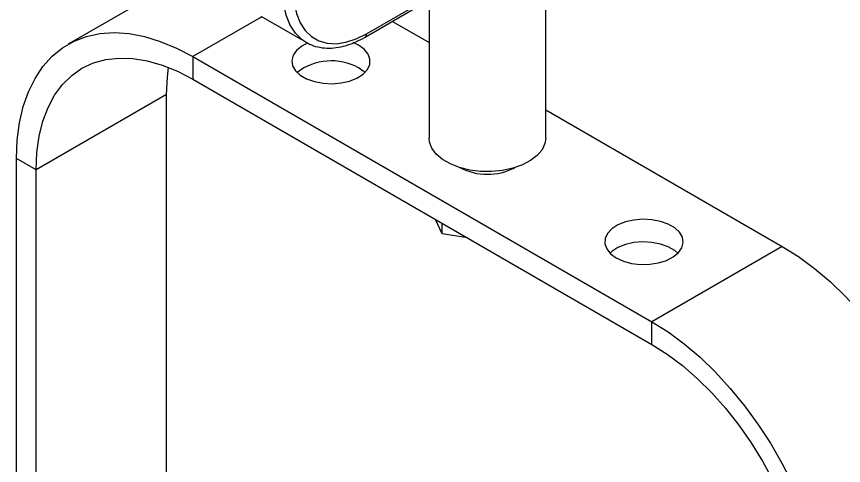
# Model space of a CAD drawing. Extents: x 6 to 134, y 3 to 97.
# Drawn here: x 12.56 to 18.17, y 15.25 to 18.29 of the extents above; entities that cross this region are included whole.
import ezdxf

# ---------------------------------------------------------------- set-up
doc = ezdxf.new("R2010")
doc.units = 0
doc.header["$MEASUREMENT"] = 0
doc.layers.add('OBJECT', color=7, linetype='CONTINUOUS')

msp = doc.modelspace()

# ---------------------------------------------------------------- linework, layer by layer
at = {"layer": 'OBJECT'}
for p, q in [((13.7983, 18.6131), (12.9144, 18.1028)), ((14.9264, 18.1511), (15.3592, 18.401)), ((14.9367, 18.174), (15.362, 18.4195)), ((15.3609, 18.4), (15.3609, 17.4678)), ((16.1509, 17.4678), (16.1509, 18.4231)), ((14.2266, 18.2895), (13.7583, 18.0192)), ((14.2209, 18.2928), (14.5264, 18.1164)), ((15.112, 18.2583), (15.3609, 18.1146)), ((14.883, 18.097), (14.8467, 18.1145)), ((13.7583, 18.0192), (16.8696, 16.2232)), ((13.7583, 18.0192), (13.7583, 17.8657)), ((13.7583, 17.8657), (16.8696, 16.0696)), ((13.5816, 17.7635), (12.6977, 17.2532)), ((13.5816, 12.218), (13.5816, 17.7635)), ((16.1509, 17.6586), (17.7535, 16.7334)), ((12.6977, 17.2532), (12.5647, 17.33)), ((12.5647, 11.5899), (12.5647, 17.33)), ((12.6977, 11.744), (12.6977, 17.2532)), ((15.4497, 16.8174), (15.4042, 16.9156)), ((15.4497, 16.8174), (15.4497, 16.8893)), ((15.6198, 16.7911), (15.4497, 16.8174)), ((17.7535, 16.7334), (16.8696, 16.2232)), ((16.8696, 16.0696), (16.8696, 16.2232))]:
    msp.add_line(p, q, dxfattribs=at)
at = {"layer": 'OBJECT', "flags": 128}
for points in [[(14.5237, 18.118), (14.5006, 18.1336), (14.4552, 18.1773), (14.419, 18.2331), (14.3925, 18.2997), (14.3764, 18.3758), (14.3711, 18.4598)], [(14.4418, 18.4598), (14.4468, 18.3814), (14.4618, 18.3104), (14.4865, 18.2482), (14.5203, 18.1962), (14.5627, 18.1553), (14.6126, 18.1265), (14.6691, 18.1102), (14.7311, 18.1069), (14.7973, 18.1166), (14.8663, 18.1391), (14.9367, 18.174)], [(12.5647, 17.33), (12.5698, 17.4542), (12.5851, 17.5715), (12.6103, 17.6809), (12.6453, 17.7814), (12.6899, 17.8721), (12.7435, 17.9524), (12.8058, 18.0214), (12.8763, 18.0787), (12.9542, 18.1237), (13.039, 18.1561), (13.13, 18.1755), (13.2263, 18.1819), (13.3272, 18.1751), (13.4317, 18.1552), (13.539, 18.1224), (13.6482, 18.0769), (13.7583, 18.0192)], [(14.5378, 18.1121), (14.4969, 18.0905), (14.4616, 18.0614), (14.4388, 18.0283), (14.4299, 17.9931), (14.4352, 17.9576), (14.4546, 17.9239), (14.487, 17.8936), (14.5306, 17.8684), (14.5831, 17.8497), (14.6416, 17.8385), (14.703, 17.8354), (14.764, 17.8406), (14.8213, 17.8537), (14.8718, 17.8741), (14.9127, 17.9007), (14.942, 17.932), (14.958, 17.9664), (14.9598, 18.002), (14.9473, 18.0368), (14.9212, 18.0691), (14.883, 18.097), (14.883, 18.097)], [(12.6977, 17.2532), (12.7028, 17.3703), (12.7181, 17.4804), (12.7434, 17.5824), (12.7784, 17.6753), (12.8229, 17.7583), (12.8764, 17.8305), (12.9384, 17.8913), (13.0083, 17.94), (13.0855, 17.9762), (13.1691, 17.9995), (13.2584, 18.0098), (13.3524, 18.0068), (13.4505, 17.9907), (13.5514, 17.9617), (13.6544, 17.9199), (13.7583, 17.8657)], [(13.5816, 17.7635), (13.5867, 17.8806), (13.5943, 17.9457)], [(14.9251, 17.9119), (14.9212, 17.9156), (14.883, 17.9435)], [(16.1509, 17.4678), (16.1455, 17.43), (16.126, 17.3881), (16.0932, 17.3491), (16.0482, 17.3144), (15.9926, 17.2852), (15.9285, 17.2627), (15.8582, 17.2475), (15.7841, 17.2403), (15.709, 17.2414), (15.6356, 17.2506), (15.5666, 17.2676), (15.5044, 17.2919), (15.4513, 17.3226), (15.4092, 17.3585), (15.3797, 17.3983), (15.3637, 17.4407), (15.3609, 17.4678)], [(16.6288, 16.6556), (16.6772, 16.6336), (16.7331, 16.6185), (16.7934, 16.6113), (16.8551, 16.6124), (16.9146, 16.6216), (16.9689, 16.6385), (17.0149, 16.6621), (17.0503, 16.6913), (17.073, 16.7244), (17.082, 16.7596), (17.0766, 16.795), (17.0572, 16.8288), (17.0248, 16.8591), (16.9813, 16.8842), (16.9288, 16.9029), (16.8703, 16.9141), (16.8089, 16.9172), (16.7479, 16.9121), (16.6906, 16.8989), (16.6401, 16.8785), (16.5991, 16.8519), (16.5698, 16.8206), (16.5539, 16.7862), (16.5521, 16.7507), (16.5646, 16.7158), (16.5906, 16.6836), (16.6288, 16.6556)], [(17.0464, 16.6873), (17.0248, 16.7056), (16.9813, 16.7307), (16.9288, 16.7494), (16.8703, 16.7606), (16.8089, 16.7637), (16.7479, 16.7586), (16.6906, 16.7454), (16.6401, 16.725), (16.5991, 16.6984), (16.5868, 16.6873)], [(17.7535, 16.7334), (17.8636, 16.6639), (17.9728, 16.5833), (18.0801, 16.4922), (18.1847, 16.3914), (18.2855, 16.2818), (18.3818, 16.1642), (18.4728, 16.0398), (18.5576, 15.9095), (18.6356, 15.7744), (18.706, 15.6358), (18.7683, 15.4948), (18.822, 15.3526), (18.8665, 15.2105), (18.9015, 15.0695), (18.9268, 14.931), (18.942, 14.7962), (18.9471, 14.666)], [(16.8696, 16.2232), (16.9797, 16.1537), (17.0889, 16.0731), (17.1963, 15.982), (17.3008, 15.8812), (17.4016, 15.7715), (17.498, 15.654), (17.5889, 15.5295), (17.6737, 15.3992), (17.7517, 15.2642), (17.8221, 15.1256), (17.8844, 14.9846), (17.9381, 14.8424), (17.9826, 14.7002), (18.0176, 14.5593), (18.0429, 14.4208), (18.0581, 14.2859), (18.0632, 14.1558)], [(16.8696, 16.0696), (16.9736, 16.0037), (17.0765, 15.9267), (17.1775, 15.8392), (17.2755, 15.7421), (17.3696, 15.6364), (17.4589, 15.523), (17.5425, 15.4032), (17.6196, 15.2779), (17.6895, 15.1485), (17.7515, 15.0162), (17.805, 14.8822), (17.8495, 14.7478), (17.8846, 14.6144), (17.9099, 14.4832), (17.9252, 14.3555), (17.9303, 14.2325)]]:
    msp.add_lwpolyline(points, dxfattribs=at)
at = {"layer": 'OBJECT'}
for centre, radius, start, end in [((14.913, 18.171), 0.024, 304.0404, 7.2574), ((14.6985, 17.6066), 0.3841, 61.2966, 127.3656), ((15.7561, 17.6267), 0.405, 242.3589, 297.1046)]:
    msp.add_arc(centre, radius, start, end, dxfattribs=at)
msp.add_open_spline([(14.5241, 18.1196), (14.5323, 18.1144), (14.5573, 18.0984), (14.6053, 18.0837), (14.6663, 18.0752), (14.731, 18.0786), (14.7985, 18.0934), (14.8641, 18.1175), (14.9068, 18.1405), (14.9264, 18.1511)], degree=3, knots=[0, 0, 0, 0, 0.076193, 0.23041, 0.384915, 0.541555, 0.701121, 0.863218, 1, 1, 1, 1], dxfattribs=at)

doc.saveas('drawing.dxf')
